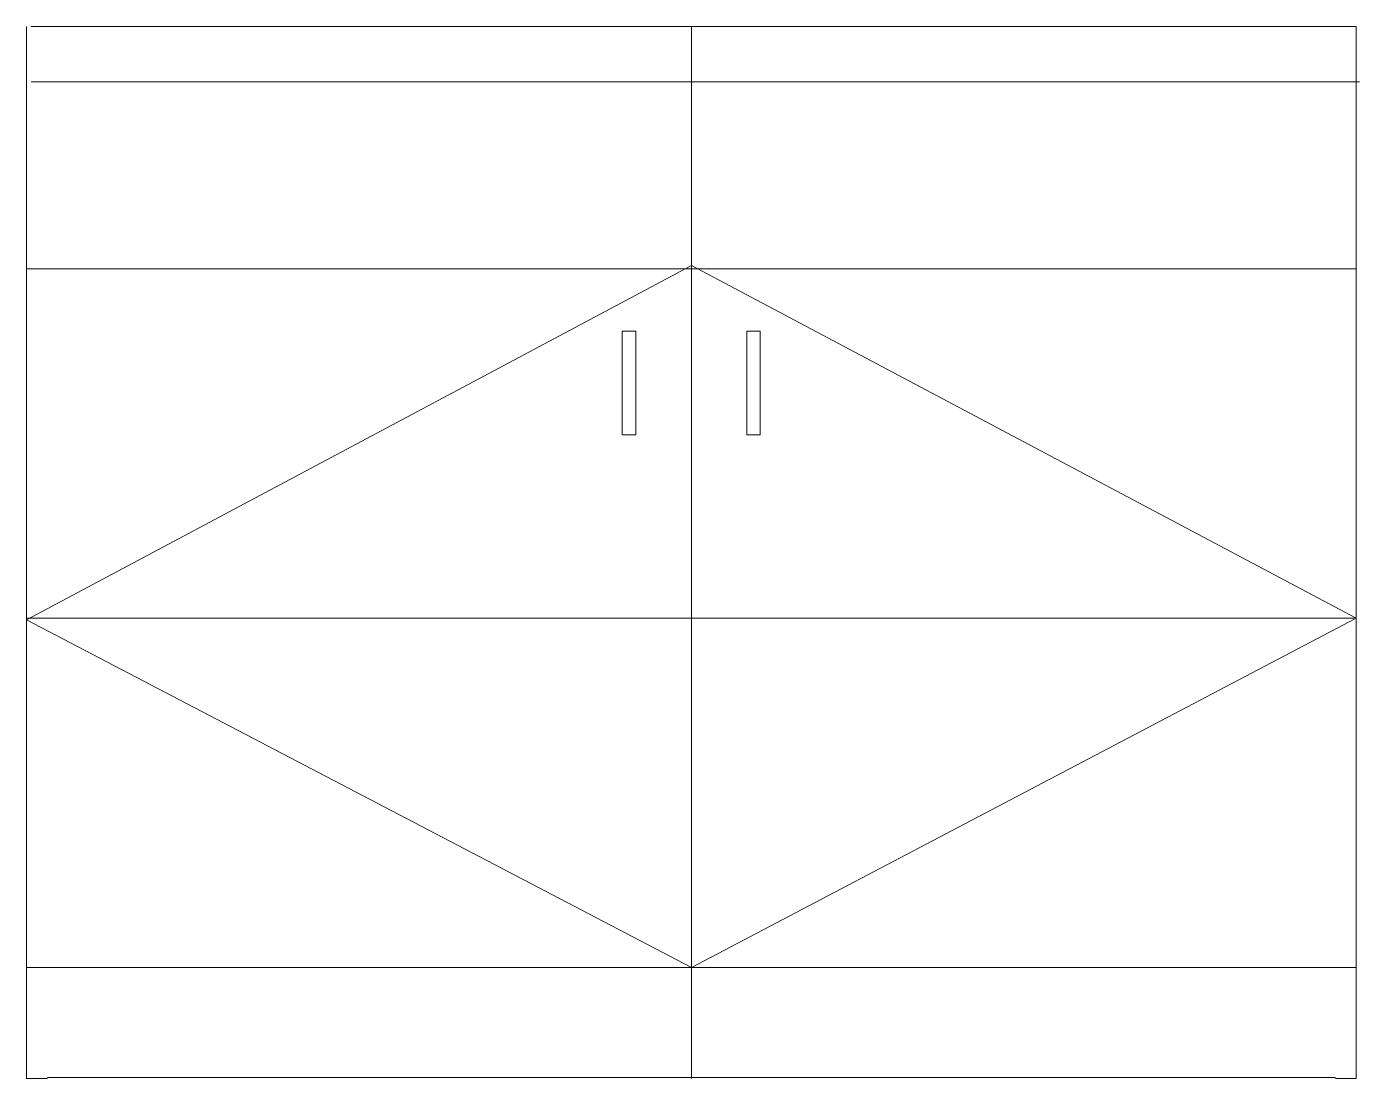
# Model space of a CAD drawing. Extents: x -23.3 to 24.9, y 0 to 38.
import ezdxf

# ---------------------------------------------------------------- set-up
doc = ezdxf.new("R2010")
doc.units = 0
doc.header["$MEASUREMENT"] = 0
doc.linetypes.add('ALIGNING_LINE', pattern=[6, 3, -3])
doc.layers.get('0').update_dxf_attribs({"lineweight": 0})
for name, color, linetype, lineweight in [('A-FLOR-CASE', 3, 'Continuous', 9), ('G-ANNO-NPLT', 5, 'ALIGNING_LINE', 0), ('G-PLAN-OTLN', 6, 'Continuous', 9)]:
    doc.layers.add(name, color=color, linetype=linetype, lineweight=lineweight)

# ---------------------------------------------------------------- blocks, each defined once
blk = doc.blocks.new('HANDLE-VER-SQR-V1')
at = {"layer": 'G-PLAN-OTLN'}
for p, q in [((-1.762, 27), (-1.274, 27)), ((-1.762, 27), (-1.762, 23.251)), ((-1.274, 27), (-1.274, 23.251)), ((-1.762, 23.251), (-1.274, 23.251))]:
    blk.add_line(p, q, dxfattribs=at)
blk = doc.blocks.new('HANDLE-VER-SQR-V2')
at = {"layer": 'G-PLAN-OTLN'}
for p, q in [((2.738, 27), (3.226, 27)), ((2.738, 27), (2.738, 23.251)), ((3.226, 27), (3.226, 23.251)), ((2.738, 23.251), (3.226, 23.251))]:
    blk.add_line(p, q, dxfattribs=at)
blk = doc.blocks.new('FAMILYGEOMCOMBINATION_44168')
at = {"layer": 'A-FLOR-CASE'}
for p, q in [((-23.262, 35.25), (-23.262, 36)), ((-23.262, 36), (-22.512, 36)), ((-22.512, 36), (-22.512, 35.25)), ((-23.262, 4), (-23.262, 35.25)), ((-23.262, 35.25), (-22.512, 35.25)), ((-23.262, 35.25), (-22.512, 35.25)), ((-22.512, 29.375), (-22.512, 29.125)), ((-23.262, 4), (-22.512, 4))]:
    blk.add_line(p, q, dxfattribs=at)
blk = doc.blocks.new('FAMILYGEOMCOMBINATION_44169')
at = {"layer": 'A-FLOR-CASE'}
for p, q in [((23.988, 35.25), (23.988, 36)), ((23.988, 36), (24.738, 36)), ((24.738, 36), (24.738, 35.25)), ((23.988, 35.25), (24.738, 35.25)), ((23.988, 35.25), (24.738, 35.25)), ((24.738, 35.25), (24.738, 4)), ((23.988, 29.125), (23.988, 29.375)), ((23.988, 4), (24.738, 4))]:
    blk.add_line(p, q, dxfattribs=at)
blk = doc.blocks.new('FAMILYGEOMCOMBINATION_44171')
at = {"layer": 'A-FLOR-CASE'}
for p, q in [((-22.512, 29.375), (-22.512, 29.125)), ((23.988, 29.125), (23.988, 29.375))]:
    blk.add_line(p, q, dxfattribs=at)
blk = doc.blocks.new('FAMILYGEOMCOMBINATION_44172')
at = {"layer": 'A-FLOR-CASE'}
for p, q in [((0.613, 4.753), (0.863, 4.753)), ((23.988, 4), (-22.512, 4))]:
    blk.add_line(p, q, dxfattribs=at)

msp = doc.modelspace()

# ---------------------------------------------------------------- linework, layer by layer
at = {"layer": 'A-FLOR-CASE', "color": 7, "linetype": 'Continuous', "lineweight": 0}
for p, q in [((-23.262, 16.563), (0.738, 29.375)), ((0.738, 29.375), (24.738, 16.625)), ((0.738, 4), (-23.262, 16.563)), ((24.738, 16.625), (0.738, 4))]:
    msp.add_line(p, q, dxfattribs=at)
at = {"layer": 'G-ANNO-NPLT', "color": 7, "linetype": 'Continuous', "lineweight": 0}
for p, q in [((-23.262, 0), (-23.262, 38)), ((24.738, 38), (-23.104, 38)), ((0.738, 38), (0.738, 0)), ((24.738, 0), (24.738, 38)), ((-23.104, 36), (24.854, 36)), ((24.738, 29.25), (-23.262, 29.25)), ((-23.262, 16.625), (24.672, 16.625)), ((-23.262, 4), (24.738, 4)), ((-23.262, 4), (24.672, 4)), ((-23.262, 4), (24.738, 4))]:
    msp.add_line(p, q, dxfattribs=at)

# ---------------------------------------------------------------- block references
at = {"color": 7, "linetype": 'Continuous', "extrusion": (0, 1, 0), "rotation": 180}
for name, p in [('FAMILYGEOMCOMBINATION_44168', (0, 0)), ('FAMILYGEOMCOMBINATION_44172', (0, 0, 0.031)), ('FAMILYGEOMCOMBINATION_44171', (0, 0)), ('FAMILYGEOMCOMBINATION_44169', (0, 0))]:
    msp.add_blockref(name, p, dxfattribs=at)
at = {"layer": 'G-PLAN-OTLN', "color": 7, "linetype": 'Continuous'}
for name in ['HANDLE-VER-SQR-V1', 'HANDLE-VER-SQR-V2']:
    msp.add_blockref(name, (0, 0), dxfattribs=at)

doc.saveas('drawing.dxf')
